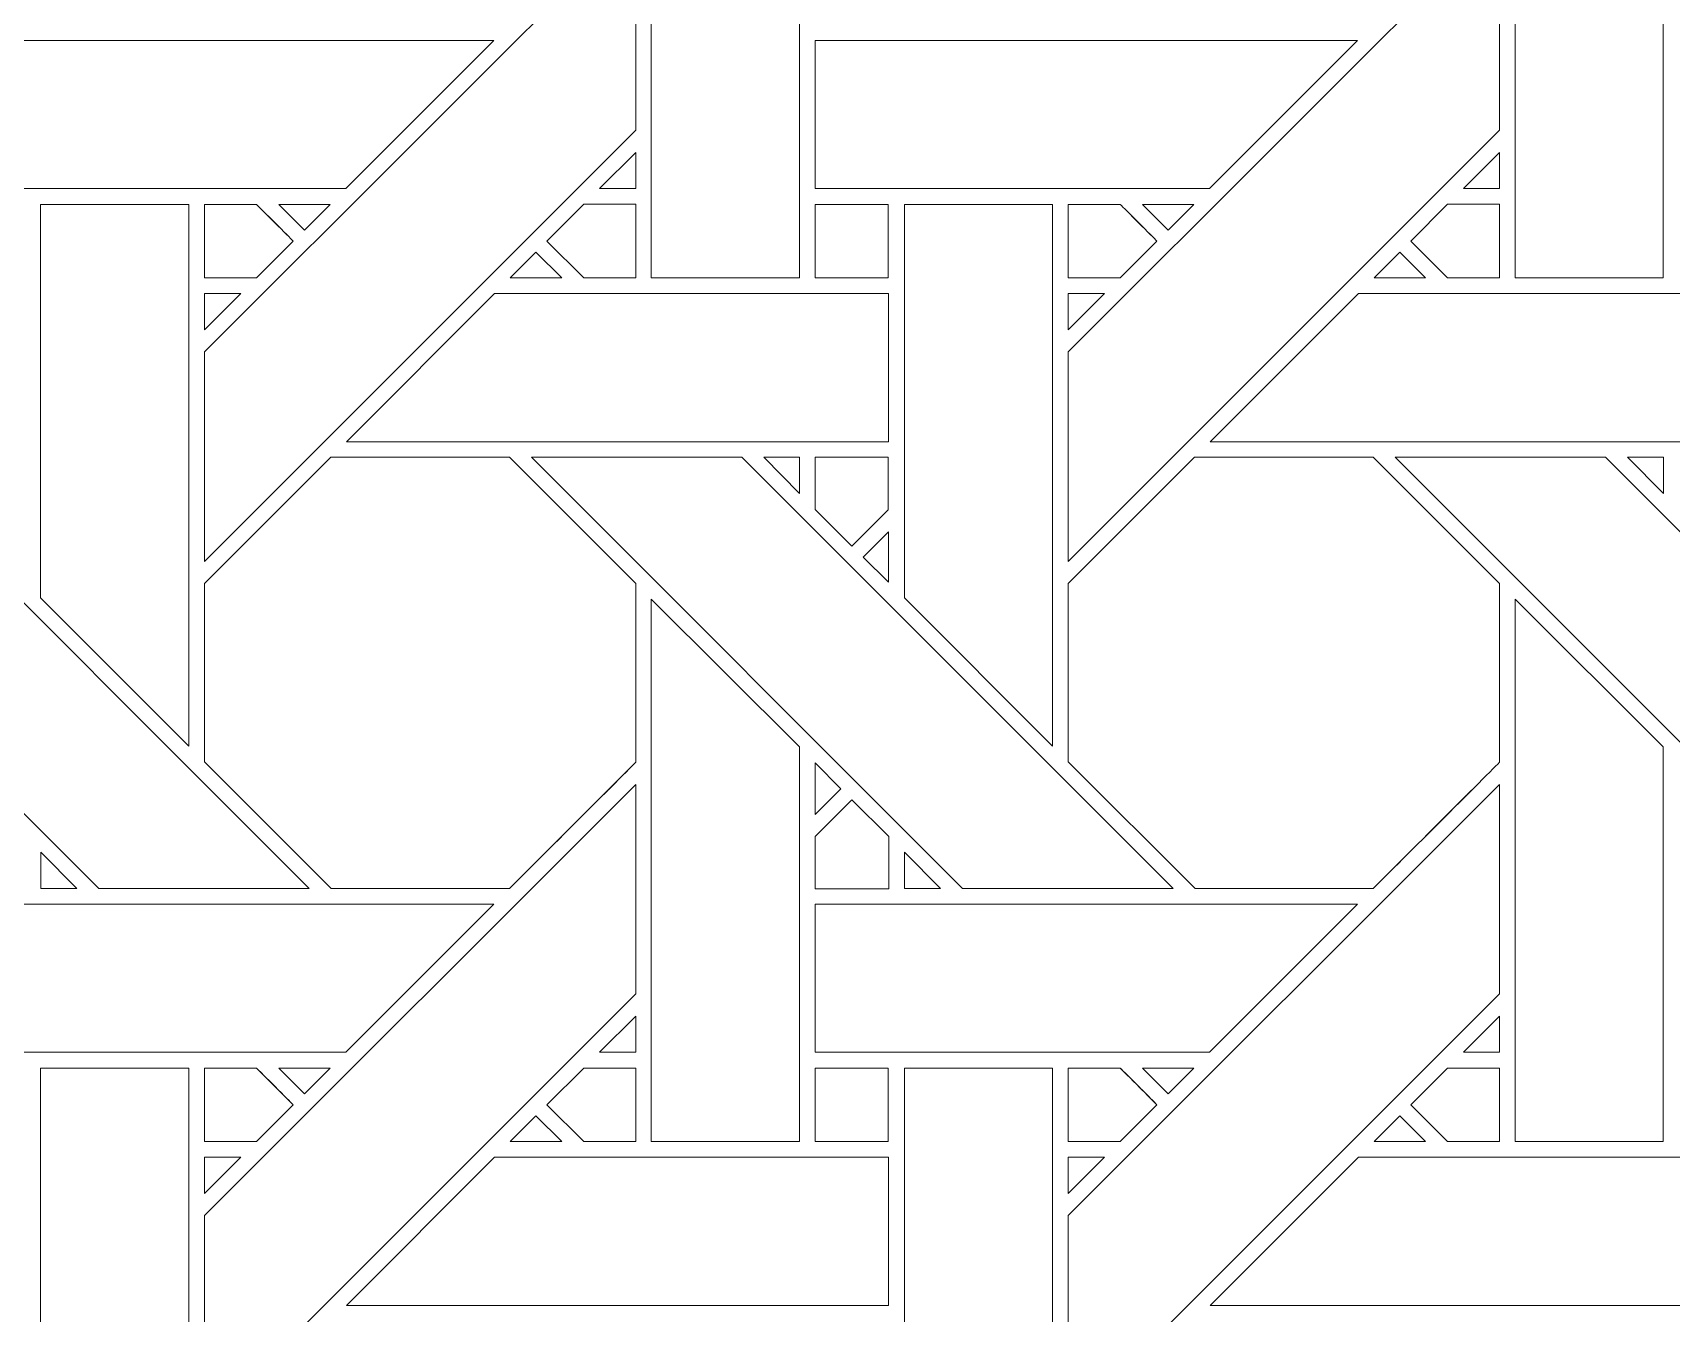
# Model space of a CAD drawing. Header units: inches. Extents: x 8.9 to 15.9, y 4.1 to 14.1.
# Drawn here: x 10.534 to 12.334, y 9.101 to 10.507 of the extents above; entities that cross this region are included whole.
import ezdxf

# ---------------------------------------------------------------- set-up
doc = ezdxf.new("R2010")
doc.units = ezdxf.units.IN
doc.header["$MEASUREMENT"] = 0
doc.layers.add('Design', color=7, linetype='Continuous', lineweight=0)

msp = doc.modelspace()

# ---------------------------------------------------------------- linework, layer by layer
at = {"layer": 'Design'}
for points, knots in [([(12.3829, 14.0948), (10.4499, 14.0948), (8.8829, 12.5278), (8.8829, 10.5948), (8.8829, 10.5948), (8.8829, 4.0948), (8.8829, 4.0948), (8.8829, 4.0948), (15.8829, 4.0948), (15.8829, 4.0948), (15.8829, 4.0948), (15.8829, 10.5948), (15.8829, 10.5948), (15.8829, 12.5278), (14.3159, 14.0948), (12.3829, 14.0948)], [0, 0, 0, 0, 1, 1, 1, 2, 2, 2, 3, 3, 3, 4, 4, 4, 5, 5, 5, 5]), ([(12.3829, 13.4898), (10.7865, 13.4898), (9.4879, 12.1911), (9.4879, 10.5948), (9.4879, 10.5948), (9.4879, 4.6998), (9.4879, 4.6998), (9.4879, 4.6998), (15.2779, 4.6998), (15.2779, 4.6998), (15.2779, 4.6998), (15.2779, 10.5948), (15.2779, 10.5948), (15.2779, 12.1911), (13.9792, 13.4898), (12.3829, 13.4898)], [0, 0, 0, 0, 1, 1, 1, 2, 2, 2, 3, 3, 3, 4, 4, 4, 5, 5, 5, 5]), ([(11.3765, 10.6718), (11.3765, 10.6718), (11.3765, 10.2381), (11.3765, 10.2381), (11.3765, 10.2381), (11.2137, 10.2381), (11.2137, 10.2381), (11.2137, 10.2381), (11.2137, 10.834), (11.2137, 10.834), (11.2137, 10.834), (11.3765, 10.6718), (11.3765, 10.6718)], [0, 0, 0, 0, 1, 1, 1, 2, 2, 2, 3, 3, 3, 4, 4, 4, 4]), ([(12.1625, 10.2381), (12.1625, 10.2381), (12.1625, 10.834), (12.1625, 10.834), (12.1625, 10.834), (12.3252, 10.6718), (12.3252, 10.6718), (12.3252, 10.6718), (12.3252, 10.2381), (12.3252, 10.2381), (12.3252, 10.2381), (12.1625, 10.2381), (12.1625, 10.2381)], [0, 0, 0, 0, 1, 1, 1, 2, 2, 2, 3, 3, 3, 4, 4, 4, 4]), ([(10.7229, 10.1568), (10.7229, 10.1568), (11.1966, 10.6304), (11.1966, 10.6304), (11.1966, 10.6304), (11.1966, 10.4004), (11.1966, 10.4004), (11.1966, 10.4004), (10.7229, 9.9267), (10.7229, 9.9267), (10.7229, 9.9267), (10.7229, 10.1568), (10.7229, 10.1568)], [0, 0, 0, 0, 1, 1, 1, 2, 2, 2, 3, 3, 3, 4, 4, 4, 4]), ([(12.1453, 10.4004), (12.1453, 10.4004), (11.6717, 9.9267), (11.6717, 9.9267), (11.6717, 9.9267), (11.6717, 10.1568), (11.6717, 10.1568), (11.6717, 10.1568), (12.1453, 10.6304), (12.1453, 10.6304), (12.1453, 10.6304), (12.1453, 10.4004), (12.1453, 10.4004)], [0, 0, 0, 0, 1, 1, 1, 2, 2, 2, 3, 3, 3, 4, 4, 4, 4]), ([(10.4451, 10.3362), (10.4451, 10.3362), (10.4451, 10.4989), (10.4451, 10.4989), (10.4451, 10.4989), (11.0408, 10.4989), (11.0408, 10.4989), (11.0408, 10.4989), (10.8781, 10.3362), (10.8781, 10.3362), (10.8781, 10.3362), (10.4451, 10.3362), (10.4451, 10.3362)], [0, 0, 0, 0, 1, 1, 1, 2, 2, 2, 3, 3, 3, 4, 4, 4, 4]), ([(11.3938, 10.3362), (11.3938, 10.3362), (11.3938, 10.4989), (11.3938, 10.4989), (11.3938, 10.4989), (11.9895, 10.4989), (11.9895, 10.4989), (11.9895, 10.4989), (11.8268, 10.3362), (11.8268, 10.3362), (11.8268, 10.3362), (11.3938, 10.3362), (11.3938, 10.3362)], [0, 0, 0, 0, 1, 1, 1, 2, 2, 2, 3, 3, 3, 4, 4, 4, 4]), ([(11.1568, 10.3362), (11.1568, 10.3362), (11.1966, 10.376), (11.1966, 10.376), (11.1966, 10.376), (11.1966, 10.3362), (11.1966, 10.3362), (11.1966, 10.3362), (11.1568, 10.3362), (11.1568, 10.3362)], [0, 0, 0, 0, 1, 1, 1, 2, 2, 2, 3, 3, 3, 3]), ([(12.1056, 10.3362), (12.1056, 10.3362), (12.1453, 10.376), (12.1453, 10.376), (12.1453, 10.376), (12.1453, 10.3362), (12.1453, 10.3362), (12.1453, 10.3362), (12.1056, 10.3362), (12.1056, 10.3362)], [0, 0, 0, 0, 1, 1, 1, 2, 2, 2, 3, 3, 3, 3]), ([(10.7058, 10.3189), (10.7058, 10.3189), (10.7058, 9.7238), (10.7058, 9.7238), (10.7058, 9.7238), (10.5429, 9.8867), (10.5429, 9.8867), (10.5429, 9.8867), (10.5429, 10.3189), (10.5429, 10.3189), (10.5429, 10.3189), (10.7058, 10.3189), (10.7058, 10.3189)], [0, 0, 0, 0, 1, 1, 1, 2, 2, 2, 3, 3, 3, 4, 4, 4, 4]), ([(10.78, 10.3189), (10.7851, 10.3138), (10.8159, 10.283), (10.8203, 10.2786), (10.8203, 10.2786), (10.7799, 10.2382), (10.7799, 10.2382), (10.7799, 10.2382), (10.7229, 10.2382), (10.7229, 10.2382), (10.7229, 10.2382), (10.7229, 10.3189), (10.7229, 10.3189), (10.7229, 10.3189), (10.78, 10.3189), (10.78, 10.3189)], [0, 0, 0, 0, 1, 1, 1, 2, 2, 2, 3, 3, 3, 4, 4, 4, 5, 5, 5, 5]), ([(10.8203, 10.2786), (10.8203, 10.2786), (10.7799, 10.2382), (10.7799, 10.2382), (10.7799, 10.2382), (10.7229, 10.2382), (10.7229, 10.2382), (10.7229, 10.2382), (10.7229, 10.3189), (10.7229, 10.3189), (10.7229, 10.3189), (10.78, 10.3189), (10.78, 10.3189), (10.7852, 10.3137), (10.816, 10.2829), (10.8203, 10.2786)], [0, 0, 0, 0, 1, 1, 1, 2, 2, 2, 3, 3, 3, 4, 4, 4, 5, 5, 5, 5]), ([(10.8044, 10.3189), (10.8044, 10.3189), (10.8608, 10.3189), (10.8608, 10.3189), (10.8608, 10.3189), (10.8326, 10.2907), (10.8326, 10.2907), (10.8326, 10.2907), (10.8044, 10.3189), (10.8044, 10.3189)], [0, 0, 0, 0, 1, 1, 1, 2, 2, 2, 3, 3, 3, 3]), ([(11.1966, 10.319), (11.1966, 10.319), (11.1966, 10.2381), (11.1966, 10.2381), (11.1966, 10.2381), (11.1395, 10.2381), (11.1395, 10.2381), (11.1395, 10.2381), (11.0991, 10.2785), (11.0991, 10.2785), (11.0991, 10.2785), (11.1396, 10.319), (11.1396, 10.319), (11.1396, 10.319), (11.1966, 10.319), (11.1966, 10.319)], [0, 0, 0, 0, 1, 1, 1, 2, 2, 2, 3, 3, 3, 4, 4, 4, 5, 5, 5, 5]), ([(11.0991, 10.2785), (11.0991, 10.2785), (11.1396, 10.319), (11.1396, 10.319), (11.1396, 10.319), (11.1966, 10.319), (11.1966, 10.319), (11.1966, 10.319), (11.1966, 10.2381), (11.1966, 10.2381), (11.1966, 10.2381), (11.1395, 10.2381), (11.1395, 10.2381), (11.1395, 10.2381), (11.0991, 10.2785), (11.0991, 10.2785)], [0, 0, 0, 0, 1, 1, 1, 2, 2, 2, 3, 3, 3, 4, 4, 4, 5, 5, 5, 5]), ([(11.474, 10.2381), (11.474, 10.2381), (11.3938, 10.2381), (11.3938, 10.2381), (11.3938, 10.2381), (11.3938, 10.3189), (11.3938, 10.3189), (11.3938, 10.3189), (11.474, 10.3189), (11.474, 10.3189), (11.474, 10.3189), (11.474, 10.2381), (11.474, 10.2381)], [0, 0, 0, 0, 1, 1, 1, 2, 2, 2, 3, 3, 3, 4, 4, 4, 4]), ([(11.3938, 10.3189), (11.3938, 10.3189), (11.474, 10.3189), (11.474, 10.3189), (11.474, 10.3189), (11.474, 10.2381), (11.474, 10.2381), (11.474, 10.2381), (11.3938, 10.2381), (11.3938, 10.2381), (11.3938, 10.2381), (11.3938, 10.3189), (11.3938, 10.3189)], [0, 0, 0, 0, 1, 1, 1, 2, 2, 2, 3, 3, 3, 4, 4, 4, 4]), ([(11.6545, 10.3189), (11.6545, 10.3189), (11.6545, 9.7238), (11.6545, 9.7238), (11.6545, 9.7238), (11.4916, 9.8867), (11.4916, 9.8867), (11.4916, 9.8867), (11.4916, 10.3189), (11.4916, 10.3189), (11.4916, 10.3189), (11.6545, 10.3189), (11.6545, 10.3189)], [0, 0, 0, 0, 1, 1, 1, 2, 2, 2, 3, 3, 3, 4, 4, 4, 4]), ([(11.7287, 10.3189), (11.7339, 10.3138), (11.7646, 10.283), (11.7691, 10.2786), (11.7691, 10.2786), (11.7286, 10.2382), (11.7286, 10.2382), (11.7286, 10.2382), (11.6717, 10.2382), (11.6717, 10.2382), (11.6717, 10.2382), (11.6717, 10.3189), (11.6717, 10.3189), (11.6717, 10.3189), (11.7287, 10.3189), (11.7287, 10.3189)], [0, 0, 0, 0, 1, 1, 1, 2, 2, 2, 3, 3, 3, 4, 4, 4, 5, 5, 5, 5]), ([(11.7691, 10.2786), (11.7691, 10.2786), (11.7286, 10.2382), (11.7286, 10.2382), (11.7286, 10.2382), (11.6717, 10.2382), (11.6717, 10.2382), (11.6717, 10.2382), (11.6717, 10.3189), (11.6717, 10.3189), (11.6717, 10.3189), (11.7287, 10.3189), (11.7287, 10.3189), (11.7339, 10.3137), (11.7647, 10.2829), (11.7691, 10.2786)], [0, 0, 0, 0, 1, 1, 1, 2, 2, 2, 3, 3, 3, 4, 4, 4, 5, 5, 5, 5]), ([(11.7531, 10.3189), (11.7531, 10.3189), (11.8096, 10.3189), (11.8096, 10.3189), (11.8096, 10.3189), (11.7813, 10.2907), (11.7813, 10.2907), (11.7813, 10.2907), (11.7531, 10.3189), (11.7531, 10.3189)], [0, 0, 0, 0, 1, 1, 1, 2, 2, 2, 3, 3, 3, 3]), ([(12.1453, 10.319), (12.1453, 10.319), (12.1453, 10.2381), (12.1453, 10.2381), (12.1453, 10.2381), (12.0882, 10.2381), (12.0882, 10.2381), (12.0882, 10.2381), (12.0479, 10.2785), (12.0479, 10.2785), (12.0479, 10.2785), (12.0883, 10.319), (12.0883, 10.319), (12.0883, 10.319), (12.1453, 10.319), (12.1453, 10.319)], [0, 0, 0, 0, 1, 1, 1, 2, 2, 2, 3, 3, 3, 4, 4, 4, 5, 5, 5, 5]), ([(12.1453, 10.319), (12.1453, 10.319), (12.1453, 10.2381), (12.1453, 10.2381), (12.1453, 10.2381), (12.0882, 10.2381), (12.0882, 10.2381), (12.0882, 10.2381), (12.0479, 10.2785), (12.0479, 10.2785), (12.0479, 10.2785), (12.0883, 10.319), (12.0883, 10.319), (12.0883, 10.319), (12.1453, 10.319), (12.1453, 10.319)], [0, 0, 0, 0, 1, 1, 1, 2, 2, 2, 3, 3, 3, 4, 4, 4, 5, 5, 5, 5]), ([(11.1153, 10.2381), (11.1153, 10.2381), (11.0588, 10.2381), (11.0588, 10.2381), (11.0588, 10.2381), (11.087, 10.2664), (11.087, 10.2664), (11.087, 10.2664), (11.1153, 10.2381), (11.1153, 10.2381)], [0, 0, 0, 0, 1, 1, 1, 2, 2, 2, 3, 3, 3, 3]), ([(12.064, 10.2381), (12.064, 10.2381), (12.0075, 10.2381), (12.0075, 10.2381), (12.0075, 10.2381), (12.0358, 10.2664), (12.0358, 10.2664), (12.0358, 10.2664), (12.064, 10.2381), (12.064, 10.2381)], [0, 0, 0, 0, 1, 1, 1, 2, 2, 2, 3, 3, 3, 3]), ([(10.7628, 10.221), (10.7628, 10.221), (10.7229, 10.1812), (10.7229, 10.1812), (10.7229, 10.1812), (10.7229, 10.221), (10.7229, 10.221), (10.7229, 10.221), (10.7628, 10.221), (10.7628, 10.221)], [0, 0, 0, 0, 1, 1, 1, 2, 2, 2, 3, 3, 3, 3]), ([(11.0416, 10.221), (11.0416, 10.221), (11.4741, 10.221), (11.4741, 10.221), (11.4741, 10.221), (11.4741, 10.0582), (11.4741, 10.0582), (11.4741, 10.0582), (10.8788, 10.0582), (10.8788, 10.0582), (10.8788, 10.0582), (11.0416, 10.221), (11.0416, 10.221)], [0, 0, 0, 0, 1, 1, 1, 2, 2, 2, 3, 3, 3, 4, 4, 4, 4]), ([(11.7115, 10.221), (11.7115, 10.221), (11.6717, 10.1812), (11.6717, 10.1812), (11.6717, 10.1812), (11.6717, 10.221), (11.6717, 10.221), (11.6717, 10.221), (11.7115, 10.221), (11.7115, 10.221)], [0, 0, 0, 0, 1, 1, 1, 2, 2, 2, 3, 3, 3, 3]), ([(12.4228, 10.221), (12.4228, 10.221), (12.4228, 10.0582), (12.4228, 10.0582), (12.4228, 10.0582), (11.8275, 10.0582), (11.8275, 10.0582), (11.8275, 10.0582), (11.9904, 10.221), (11.9904, 10.221), (11.9904, 10.221), (12.4228, 10.221), (12.4228, 10.221)], [0, 0, 0, 0, 1, 1, 1, 2, 2, 2, 3, 3, 3, 4, 4, 4, 4]), ([(10.3643, 10.0411), (10.3643, 10.0411), (10.838, 9.5674), (10.838, 9.5674), (10.838, 9.5674), (10.6069, 9.5674), (10.6069, 9.5674), (10.6069, 9.5674), (10.1334, 10.0411), (10.1334, 10.0411), (10.1334, 10.0411), (10.3643, 10.0411), (10.3643, 10.0411)], [0, 0, 0, 0, 1, 1, 1, 2, 2, 2, 3, 3, 3, 4, 4, 4, 4]), ([(10.8616, 10.0411), (10.8616, 10.0411), (11.0578, 10.0411), (11.0578, 10.0411), (11.0578, 10.0411), (11.1966, 9.9023), (11.1966, 9.9023), (11.1966, 9.9023), (11.1966, 9.7061), (11.1966, 9.7061), (11.1788, 9.6882), (11.0669, 9.5764), (11.0579, 9.5674), (11.0579, 9.5674), (10.8622, 9.5674), (10.8622, 9.5674), (10.8622, 9.5674), (10.7229, 9.7067), (10.7229, 9.7067), (10.7229, 9.7067), (10.7229, 9.9023), (10.7229, 9.9023), (10.7229, 9.9023), (10.8616, 10.0411), (10.8616, 10.0411)], [0, 0, 0, 0, 1, 1, 1, 2, 2, 2, 3, 3, 3, 4, 4, 4, 5, 5, 5, 6, 6, 6, 7, 7, 7, 8, 8, 8, 8]), ([(10.7229, 9.9023), (10.7229, 9.9023), (10.8616, 10.0411), (10.8616, 10.0411), (10.8616, 10.0411), (11.0578, 10.0411), (11.0578, 10.0411), (11.0578, 10.0411), (11.1966, 9.9023), (11.1966, 9.9023), (11.1966, 9.9023), (11.1966, 9.7061), (11.1966, 9.7061), (11.1787, 9.6881), (11.0668, 9.5764), (11.0579, 9.5674), (11.0579, 9.5674), (10.8622, 9.5674), (10.8622, 9.5674), (10.8622, 9.5674), (10.7229, 9.7067), (10.7229, 9.7067), (10.7229, 9.7067), (10.7229, 9.9023), (10.7229, 9.9023)], [0, 0, 0, 0, 1, 1, 1, 2, 2, 2, 3, 3, 3, 4, 4, 4, 5, 5, 5, 6, 6, 6, 7, 7, 7, 8, 8, 8, 8]), ([(11.313, 10.0411), (11.313, 10.0411), (11.7867, 9.5674), (11.7867, 9.5674), (11.7867, 9.5674), (11.5556, 9.5674), (11.5556, 9.5674), (11.5556, 9.5674), (11.0821, 10.0411), (11.0821, 10.0411), (11.0821, 10.0411), (11.313, 10.0411), (11.313, 10.0411)], [0, 0, 0, 0, 1, 1, 1, 2, 2, 2, 3, 3, 3, 4, 4, 4, 4]), ([(11.3766, 10.0411), (11.3766, 10.0411), (11.3766, 10.0012), (11.3766, 10.0012), (11.3766, 10.0012), (11.3372, 10.0411), (11.3372, 10.0411), (11.3372, 10.0411), (11.3766, 10.0411), (11.3766, 10.0411)], [0, 0, 0, 0, 1, 1, 1, 2, 2, 2, 3, 3, 3, 3]), ([(11.474, 10.0411), (11.474, 10.0411), (11.474, 9.9835), (11.474, 9.9835), (11.474, 9.9835), (11.4341, 9.9435), (11.4341, 9.9435), (11.4341, 9.9435), (11.3938, 9.9839), (11.3938, 9.9839), (11.3938, 9.9839), (11.3938, 10.0411), (11.3938, 10.0411), (11.3938, 10.0411), (11.474, 10.0411), (11.474, 10.0411)], [0, 0, 0, 0, 1, 1, 1, 2, 2, 2, 3, 3, 3, 4, 4, 4, 5, 5, 5, 5]), ([(11.4341, 9.9435), (11.4341, 9.9435), (11.3938, 9.9839), (11.3938, 9.9839), (11.3938, 9.9839), (11.3938, 10.0411), (11.3938, 10.0411), (11.3938, 10.0411), (11.474, 10.0411), (11.474, 10.0411), (11.474, 10.0411), (11.474, 9.9835), (11.474, 9.9835), (11.474, 9.9835), (11.4341, 9.9435), (11.4341, 9.9435)], [0, 0, 0, 0, 1, 1, 1, 2, 2, 2, 3, 3, 3, 4, 4, 4, 5, 5, 5, 5]), ([(11.8104, 10.0411), (11.8104, 10.0411), (12.0066, 10.0411), (12.0066, 10.0411), (12.0066, 10.0411), (12.1453, 9.9023), (12.1453, 9.9023), (12.1453, 9.9023), (12.1453, 9.7061), (12.1453, 9.7061), (12.1275, 9.6882), (12.0156, 9.5764), (12.0066, 9.5674), (12.0066, 9.5674), (11.8109, 9.5674), (11.8109, 9.5674), (11.8109, 9.5674), (11.6717, 9.7067), (11.6717, 9.7067), (11.6717, 9.7067), (11.6717, 9.9023), (11.6717, 9.9023), (11.6717, 9.9023), (11.8104, 10.0411), (11.8104, 10.0411)], [0, 0, 0, 0, 1, 1, 1, 2, 2, 2, 3, 3, 3, 4, 4, 4, 5, 5, 5, 6, 6, 6, 7, 7, 7, 8, 8, 8, 8]), ([(11.6717, 9.9023), (11.6717, 9.9023), (11.8104, 10.0411), (11.8104, 10.0411), (11.8104, 10.0411), (12.0066, 10.0411), (12.0066, 10.0411), (12.0066, 10.0411), (12.1453, 9.9023), (12.1453, 9.9023), (12.1453, 9.9023), (12.1453, 9.7061), (12.1453, 9.7061), (12.1274, 9.6881), (12.0155, 9.5764), (12.0066, 9.5674), (12.0066, 9.5674), (11.8109, 9.5674), (11.8109, 9.5674), (11.8109, 9.5674), (11.6717, 9.7067), (11.6717, 9.7067), (11.6717, 9.7067), (11.6717, 9.9023), (11.6717, 9.9023)], [0, 0, 0, 0, 1, 1, 1, 2, 2, 2, 3, 3, 3, 4, 4, 4, 5, 5, 5, 6, 6, 6, 7, 7, 7, 8, 8, 8, 8]), ([(12.7354, 9.5674), (12.7354, 9.5674), (12.5044, 9.5674), (12.5044, 9.5674), (12.5044, 9.5674), (12.0308, 10.0411), (12.0308, 10.0411), (12.0308, 10.0411), (12.2618, 10.0411), (12.2618, 10.0411), (12.2618, 10.0411), (12.7354, 9.5674), (12.7354, 9.5674)], [0, 0, 0, 0, 1, 1, 1, 2, 2, 2, 3, 3, 3, 4, 4, 4, 4]), ([(12.2859, 10.0411), (12.2859, 10.0411), (12.3253, 10.0411), (12.3253, 10.0411), (12.3253, 10.0411), (12.3253, 10.0012), (12.3253, 10.0012), (12.3253, 10.0012), (12.2859, 10.0411), (12.2859, 10.0411)], [0, 0, 0, 0, 1, 1, 1, 2, 2, 2, 3, 3, 3, 3]), ([(11.4741, 9.9592), (11.4741, 9.9592), (11.4741, 9.9041), (11.4741, 9.9041), (11.4741, 9.9041), (11.4463, 9.9314), (11.4463, 9.9314), (11.4463, 9.9314), (11.4741, 9.9592), (11.4741, 9.9592)], [0, 0, 0, 0, 1, 1, 1, 2, 2, 2, 3, 3, 3, 3]), ([(11.3765, 9.7231), (11.3765, 9.7231), (11.3765, 9.2894), (11.3765, 9.2894), (11.3765, 9.2894), (11.2137, 9.2894), (11.2137, 9.2894), (11.2137, 9.2894), (11.2137, 9.8852), (11.2137, 9.8852), (11.2137, 9.8852), (11.3765, 9.7231), (11.3765, 9.7231)], [0, 0, 0, 0, 1, 1, 1, 2, 2, 2, 3, 3, 3, 4, 4, 4, 4]), ([(12.1625, 9.2894), (12.1625, 9.2894), (12.1625, 9.8852), (12.1625, 9.8852), (12.1625, 9.8852), (12.3252, 9.7231), (12.3252, 9.7231), (12.3252, 9.7231), (12.3252, 9.2894), (12.3252, 9.2894), (12.3252, 9.2894), (12.1625, 9.2894), (12.1625, 9.2894)], [0, 0, 0, 0, 1, 1, 1, 2, 2, 2, 3, 3, 3, 4, 4, 4, 4]), ([(11.3938, 9.6488), (11.3938, 9.6488), (11.3938, 9.7056), (11.3938, 9.7056), (11.3938, 9.7056), (11.422, 9.677), (11.422, 9.677), (11.422, 9.677), (11.3938, 9.6488), (11.3938, 9.6488)], [0, 0, 0, 0, 1, 1, 1, 2, 2, 2, 3, 3, 3, 3]), ([(10.7229, 9.2081), (10.7229, 9.2081), (11.1966, 9.6817), (11.1966, 9.6817), (11.1966, 9.6817), (11.1966, 9.4516), (11.1966, 9.4516), (11.1966, 9.4516), (10.7229, 8.978), (10.7229, 8.978), (10.7229, 8.978), (10.7229, 9.2081), (10.7229, 9.2081)], [0, 0, 0, 0, 1, 1, 1, 2, 2, 2, 3, 3, 3, 4, 4, 4, 4]), ([(11.3938, 9.5672), (11.3938, 9.5672), (11.3938, 9.6245), (11.3938, 9.6245), (11.3938, 9.6245), (11.4341, 9.6648), (11.4341, 9.6648), (11.4341, 9.6648), (11.4745, 9.6245), (11.4745, 9.6245), (11.4745, 9.6245), (11.4745, 9.5672), (11.4745, 9.5672), (11.4745, 9.5672), (11.3938, 9.5672), (11.3938, 9.5672)], [0, 0, 0, 0, 1, 1, 1, 2, 2, 2, 3, 3, 3, 4, 4, 4, 5, 5, 5, 5]), ([(11.4341, 9.6648), (11.4341, 9.6648), (11.4745, 9.6245), (11.4745, 9.6245), (11.4745, 9.6245), (11.4745, 9.5672), (11.4745, 9.5672), (11.4745, 9.5672), (11.3938, 9.5672), (11.3938, 9.5672), (11.3938, 9.5672), (11.3938, 9.6245), (11.3938, 9.6245), (11.3938, 9.6245), (11.4341, 9.6648), (11.4341, 9.6648)], [0, 0, 0, 0, 1, 1, 1, 2, 2, 2, 3, 3, 3, 4, 4, 4, 5, 5, 5, 5]), ([(11.6717, 9.2081), (11.6717, 9.2081), (12.1453, 9.6817), (12.1453, 9.6817), (12.1453, 9.6817), (12.1453, 9.4516), (12.1453, 9.4516), (12.1453, 9.4516), (11.6717, 8.978), (11.6717, 8.978), (11.6717, 8.978), (11.6717, 9.2081), (11.6717, 9.2081)], [0, 0, 0, 0, 1, 1, 1, 2, 2, 2, 3, 3, 3, 4, 4, 4, 4]), ([(10.543, 9.5674), (10.543, 9.5674), (10.543, 9.6072), (10.543, 9.6072), (10.543, 9.6072), (10.5827, 9.5674), (10.5827, 9.5674), (10.5827, 9.5674), (10.543, 9.5674), (10.543, 9.5674)], [0, 0, 0, 0, 1, 1, 1, 2, 2, 2, 3, 3, 3, 3]), ([(11.4917, 9.5674), (11.4917, 9.5674), (11.4917, 9.6072), (11.4917, 9.6072), (11.4917, 9.6072), (11.5314, 9.5674), (11.5314, 9.5674), (11.5314, 9.5674), (11.4917, 9.5674), (11.4917, 9.5674)], [0, 0, 0, 0, 1, 1, 1, 2, 2, 2, 3, 3, 3, 3]), ([(10.4451, 9.3875), (10.4451, 9.3875), (10.4451, 9.5502), (10.4451, 9.5502), (10.4451, 9.5502), (11.0408, 9.5502), (11.0408, 9.5502), (11.0408, 9.5502), (10.8781, 9.3875), (10.8781, 9.3875), (10.8781, 9.3875), (10.4451, 9.3875), (10.4451, 9.3875)], [0, 0, 0, 0, 1, 1, 1, 2, 2, 2, 3, 3, 3, 4, 4, 4, 4]), ([(11.3938, 9.3875), (11.3938, 9.3875), (11.3938, 9.5502), (11.3938, 9.5502), (11.3938, 9.5502), (11.9895, 9.5502), (11.9895, 9.5502), (11.9895, 9.5502), (11.8268, 9.3875), (11.8268, 9.3875), (11.8268, 9.3875), (11.3938, 9.3875), (11.3938, 9.3875)], [0, 0, 0, 0, 1, 1, 1, 2, 2, 2, 3, 3, 3, 4, 4, 4, 4]), ([(11.1568, 9.3875), (11.1568, 9.3875), (11.1966, 9.4273), (11.1966, 9.4273), (11.1966, 9.4273), (11.1966, 9.3875), (11.1966, 9.3875), (11.1966, 9.3875), (11.1568, 9.3875), (11.1568, 9.3875)], [0, 0, 0, 0, 1, 1, 1, 2, 2, 2, 3, 3, 3, 3]), ([(12.1056, 9.3875), (12.1056, 9.3875), (12.1453, 9.4273), (12.1453, 9.4273), (12.1453, 9.4273), (12.1453, 9.3875), (12.1453, 9.3875), (12.1453, 9.3875), (12.1056, 9.3875), (12.1056, 9.3875)], [0, 0, 0, 0, 1, 1, 1, 2, 2, 2, 3, 3, 3, 3]), ([(10.7058, 9.3702), (10.7058, 9.3702), (10.7058, 8.7751), (10.7058, 8.7751), (10.7058, 8.7751), (10.5429, 8.938), (10.5429, 8.938), (10.5429, 8.938), (10.5429, 9.3702), (10.5429, 9.3702), (10.5429, 9.3702), (10.7058, 9.3702), (10.7058, 9.3702)], [0, 0, 0, 0, 1, 1, 1, 2, 2, 2, 3, 3, 3, 4, 4, 4, 4]), ([(10.78, 9.3702), (10.7851, 9.3651), (10.8159, 9.3343), (10.8203, 9.3298), (10.8203, 9.3298), (10.7799, 9.2894), (10.7799, 9.2894), (10.7799, 9.2894), (10.7229, 9.2894), (10.7229, 9.2894), (10.7229, 9.2894), (10.7229, 9.3702), (10.7229, 9.3702), (10.7229, 9.3702), (10.78, 9.3702), (10.78, 9.3702)], [0, 0, 0, 0, 1, 1, 1, 2, 2, 2, 3, 3, 3, 4, 4, 4, 5, 5, 5, 5]), ([(10.8057, 9.3445), (10.8057, 9.3445), (10.8203, 9.3298), (10.8203, 9.3298), (10.8203, 9.3298), (10.7799, 9.2894), (10.7799, 9.2894), (10.7799, 9.2894), (10.7229, 9.2894), (10.7229, 9.2894), (10.7229, 9.2894), (10.7229, 9.3702), (10.7229, 9.3702), (10.7229, 9.3702), (10.78, 9.3702), (10.78, 9.3702), (10.7856, 9.3646), (10.7961, 9.3542), (10.8057, 9.3445)], [0, 0, 0, 0, 1, 1, 1, 2, 2, 2, 3, 3, 3, 4, 4, 4, 5, 5, 5, 6, 6, 6, 6]), ([(10.8044, 9.3702), (10.8044, 9.3702), (10.8608, 9.3702), (10.8608, 9.3702), (10.8608, 9.3702), (10.8326, 9.342), (10.8326, 9.342), (10.8326, 9.342), (10.8044, 9.3702), (10.8044, 9.3702)], [0, 0, 0, 0, 1, 1, 1, 2, 2, 2, 3, 3, 3, 3]), ([(11.1966, 9.3702), (11.1966, 9.3702), (11.1966, 9.2894), (11.1966, 9.2894), (11.1966, 9.2894), (11.1395, 9.2894), (11.1395, 9.2894), (11.1395, 9.2894), (11.0991, 9.3298), (11.0991, 9.3298), (11.0991, 9.3298), (11.1396, 9.3702), (11.1396, 9.3702), (11.1396, 9.3702), (11.1966, 9.3702), (11.1966, 9.3702)], [0, 0, 0, 0, 1, 1, 1, 2, 2, 2, 3, 3, 3, 4, 4, 4, 5, 5, 5, 5]), ([(11.0991, 9.3298), (11.0991, 9.3298), (11.1396, 9.3702), (11.1396, 9.3702), (11.1396, 9.3702), (11.1966, 9.3702), (11.1966, 9.3702), (11.1966, 9.3702), (11.1966, 9.2894), (11.1966, 9.2894), (11.1966, 9.2894), (11.1395, 9.2894), (11.1395, 9.2894), (11.1395, 9.2894), (11.0991, 9.3298), (11.0991, 9.3298)], [0, 0, 0, 0, 1, 1, 1, 2, 2, 2, 3, 3, 3, 4, 4, 4, 5, 5, 5, 5]), ([(11.474, 9.2894), (11.474, 9.2894), (11.3938, 9.2894), (11.3938, 9.2894), (11.3938, 9.2894), (11.3938, 9.3702), (11.3938, 9.3702), (11.3938, 9.3702), (11.474, 9.3702), (11.474, 9.3702), (11.474, 9.3702), (11.474, 9.2894), (11.474, 9.2894)], [0, 0, 0, 0, 1, 1, 1, 2, 2, 2, 3, 3, 3, 4, 4, 4, 4]), ([(11.3938, 9.3702), (11.3938, 9.3702), (11.474, 9.3702), (11.474, 9.3702), (11.474, 9.3702), (11.474, 9.2894), (11.474, 9.2894), (11.474, 9.2894), (11.3938, 9.2894), (11.3938, 9.2894), (11.3938, 9.2894), (11.3938, 9.3702), (11.3938, 9.3702)], [0, 0, 0, 0, 1, 1, 1, 2, 2, 2, 3, 3, 3, 4, 4, 4, 4]), ([(11.6545, 9.3702), (11.6545, 9.3702), (11.6545, 8.7751), (11.6545, 8.7751), (11.6545, 8.7751), (11.4916, 8.938), (11.4916, 8.938), (11.4916, 8.938), (11.4916, 9.3702), (11.4916, 9.3702), (11.4916, 9.3702), (11.6545, 9.3702), (11.6545, 9.3702)], [0, 0, 0, 0, 1, 1, 1, 2, 2, 2, 3, 3, 3, 4, 4, 4, 4]), ([(11.7287, 9.3702), (11.7339, 9.3651), (11.7646, 9.3343), (11.7691, 9.3298), (11.7691, 9.3298), (11.7286, 9.2894), (11.7286, 9.2894), (11.7286, 9.2894), (11.6717, 9.2894), (11.6717, 9.2894), (11.6717, 9.2894), (11.6717, 9.3702), (11.6717, 9.3702), (11.6717, 9.3702), (11.7287, 9.3702), (11.7287, 9.3702)], [0, 0, 0, 0, 1, 1, 1, 2, 2, 2, 3, 3, 3, 4, 4, 4, 5, 5, 5, 5]), ([(11.7535, 9.3455), (11.7535, 9.3455), (11.7691, 9.3298), (11.7691, 9.3298), (11.7691, 9.3298), (11.7286, 9.2894), (11.7286, 9.2894), (11.7286, 9.2894), (11.6717, 9.2894), (11.6717, 9.2894), (11.6717, 9.2894), (11.6717, 9.3702), (11.6717, 9.3702), (11.6717, 9.3702), (11.7287, 9.3702), (11.7287, 9.3702), (11.7341, 9.3648), (11.7441, 9.3548), (11.7535, 9.3455)], [0, 0, 0, 0, 1, 1, 1, 2, 2, 2, 3, 3, 3, 4, 4, 4, 5, 5, 5, 6, 6, 6, 6]), ([(11.7531, 9.3702), (11.7531, 9.3702), (11.8096, 9.3702), (11.8096, 9.3702), (11.8096, 9.3702), (11.7813, 9.342), (11.7813, 9.342), (11.7813, 9.342), (11.7531, 9.3702), (11.7531, 9.3702)], [0, 0, 0, 0, 1, 1, 1, 2, 2, 2, 3, 3, 3, 3]), ([(12.1453, 9.3702), (12.1453, 9.3702), (12.1453, 9.2894), (12.1453, 9.2894), (12.1453, 9.2894), (12.0882, 9.2894), (12.0882, 9.2894), (12.0882, 9.2894), (12.0479, 9.3298), (12.0479, 9.3298), (12.0479, 9.3298), (12.0883, 9.3702), (12.0883, 9.3702), (12.0883, 9.3702), (12.1453, 9.3702), (12.1453, 9.3702)], [0, 0, 0, 0, 1, 1, 1, 2, 2, 2, 3, 3, 3, 4, 4, 4, 5, 5, 5, 5]), ([(12.0479, 9.3298), (12.0479, 9.3298), (12.0883, 9.3702), (12.0883, 9.3702), (12.0883, 9.3702), (12.1453, 9.3702), (12.1453, 9.3702), (12.1453, 9.3702), (12.1453, 9.2894), (12.1453, 9.2894), (12.1453, 9.2894), (12.0882, 9.2894), (12.0882, 9.2894), (12.0882, 9.2894), (12.0479, 9.3298), (12.0479, 9.3298)], [0, 0, 0, 0, 1, 1, 1, 2, 2, 2, 3, 3, 3, 4, 4, 4, 5, 5, 5, 5]), ([(11.1153, 9.2894), (11.1153, 9.2894), (11.0588, 9.2894), (11.0588, 9.2894), (11.0588, 9.2894), (11.087, 9.3177), (11.087, 9.3177), (11.087, 9.3177), (11.1153, 9.2894), (11.1153, 9.2894)], [0, 0, 0, 0, 1, 1, 1, 2, 2, 2, 3, 3, 3, 3]), ([(12.064, 9.2894), (12.064, 9.2894), (12.0075, 9.2894), (12.0075, 9.2894), (12.0075, 9.2894), (12.0358, 9.3177), (12.0358, 9.3177), (12.0358, 9.3177), (12.064, 9.2894), (12.064, 9.2894)], [0, 0, 0, 0, 1, 1, 1, 2, 2, 2, 3, 3, 3, 3]), ([(10.7628, 9.2723), (10.7628, 9.2723), (10.7229, 9.2325), (10.7229, 9.2325), (10.7229, 9.2325), (10.7229, 9.2723), (10.7229, 9.2723), (10.7229, 9.2723), (10.7628, 9.2723), (10.7628, 9.2723)], [0, 0, 0, 0, 1, 1, 1, 2, 2, 2, 3, 3, 3, 3]), ([(11.0416, 9.2723), (11.0416, 9.2723), (11.4741, 9.2723), (11.4741, 9.2723), (11.4741, 9.2723), (11.4741, 9.1095), (11.4741, 9.1095), (11.4741, 9.1095), (10.8788, 9.1095), (10.8788, 9.1095), (10.8788, 9.1095), (11.0416, 9.2723), (11.0416, 9.2723)], [0, 0, 0, 0, 1, 1, 1, 2, 2, 2, 3, 3, 3, 4, 4, 4, 4]), ([(11.7115, 9.2723), (11.7115, 9.2723), (11.6717, 9.2325), (11.6717, 9.2325), (11.6717, 9.2325), (11.6717, 9.2723), (11.6717, 9.2723), (11.6717, 9.2723), (11.7115, 9.2723), (11.7115, 9.2723)], [0, 0, 0, 0, 1, 1, 1, 2, 2, 2, 3, 3, 3, 3]), ([(11.9904, 9.2723), (11.9904, 9.2723), (12.4228, 9.2723), (12.4228, 9.2723), (12.4228, 9.2723), (12.4228, 9.1095), (12.4228, 9.1095), (12.4228, 9.1095), (11.8275, 9.1095), (11.8275, 9.1095), (11.8275, 9.1095), (11.9904, 9.2723), (11.9904, 9.2723)], [0, 0, 0, 0, 1, 1, 1, 2, 2, 2, 3, 3, 3, 4, 4, 4, 4])]:
    msp.add_open_spline(points, degree=3, knots=knots, dxfattribs=at)

doc.saveas('drawing.dxf')
